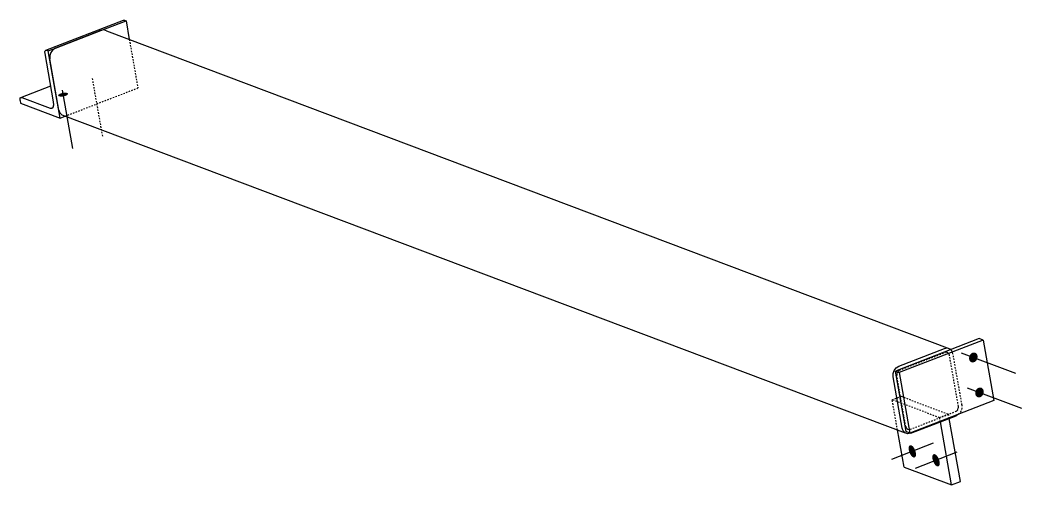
# Model space of a CAD drawing. Header units: millimetres. Extents: x 10 to 22808, y 3 to 649.
# Drawn here: x 10 to 1389, y 10 to 649 of the extents above; entities that cross this region are included whole.
import ezdxf

# ---------------------------------------------------------------- set-up
doc = ezdxf.new("R2010")
doc.units = ezdxf.units.MM
doc.linetypes.add('DXK_LINE_DOT2', pattern=[3.9198, 1.9599, -1.9599])
doc.layers.add('STÅL', color=7, linetype='Continuous')

msp = doc.modelspace()

# ---------------------------------------------------------------- hatches: boundary and pattern name
at = {"layer": 'STÅL', "linetype": 'Continuous'}
for points in [[(69.3, 544.1), (67.8, 543.8), (66.4, 543.8), (65.2, 543.8), (64, 543.9), (63.1, 544.2), (62.4, 544.5), (62.1, 545), (62, 545.4), (62.2, 546), (62.7, 546.5), (63.5, 547.1), (64.5, 547.6), (65.7, 548.1), (67, 548.5), (68.5, 548.8), (69.9, 549), (71.3, 549.1), (72.6, 549), (73.7, 548.9), (74.6, 548.6), (75.3, 548.3), (75.7, 547.9), (75.8, 547.4), (75.6, 546.8), (75, 546.3), (74.3, 545.7), (73.3, 545.2), (72, 544.7), (70.7, 544.4)], [(1316.5, 186.9), (1317.1, 188.2), (1317.9, 189.4), (1318.9, 190.4), (1320.1, 191.1), (1321.3, 191.6), (1322.5, 191.7), (1323.7, 191.6), (1324.8, 191.2), (1325.8, 190.5), (1326.6, 189.6), (1327.2, 188.4), (1327.6, 187.1), (1327.7, 185.7), (1327.5, 184.3), (1327.1, 182.9), (1326.5, 181.6), (1325.7, 180.4), (1324.7, 179.4), (1323.5, 178.7), (1322.3, 178.2), (1321.1, 178), (1319.9, 178.2), (1318.8, 178.6), (1317.8, 179.3), (1317, 180.2), (1316.4, 181.4), (1316, 182.7), (1315.9, 184.1), (1316.1, 185.5)], [(1324.9, 138.8), (1325.6, 140.1), (1326.4, 141.3), (1327.4, 142.2), (1328.5, 143), (1329.7, 143.4), (1331, 143.6), (1332.2, 143.5), (1333.3, 143.1), (1334.3, 142.4), (1335.1, 141.4), (1335.7, 140.3), (1336, 139), (1336.1, 137.6), (1336, 136.2), (1335.6, 134.8), (1335, 133.4), (1334.1, 132.3), (1333.1, 131.3), (1332, 130.6), (1330.8, 130.1), (1329.6, 129.9), (1328.4, 130), (1327.3, 130.5), (1326.3, 131.2), (1325.5, 132.1), (1324.9, 133.2), (1324.5, 134.5), (1324.4, 135.9), (1324.5, 137.4)], [(1241.7, 57.3), (1242.3, 55.6), (1242.7, 53.8), (1242.9, 52.1), (1242.9, 50.6), (1242.6, 49.3), (1242.1, 48.3), (1241.4, 47.6), (1240.6, 47.3), (1239.7, 47.3), (1238.6, 47.8), (1237.6, 48.5), (1236.5, 49.6), (1235.5, 51), (1234.6, 52.6), (1233.9, 54.3), (1233.3, 56.1), (1232.9, 57.8), (1232.7, 59.5), (1232.7, 61), (1233, 62.3), (1233.5, 63.3), (1234.2, 64), (1235, 64.3), (1235.9, 64.3), (1237, 63.8), (1238, 63.1), (1239.1, 62), (1240.1, 60.6), (1241, 59)], [(1274.4, 45), (1275, 43.3), (1275.4, 41.5), (1275.5, 39.8), (1275.5, 38.3), (1275.2, 37), (1274.7, 36), (1274.1, 35.3), (1273.3, 35), (1272.3, 35.1), (1271.3, 35.5), (1270.2, 36.2), (1269.2, 37.3), (1268.2, 38.7), (1267.3, 40.3), (1266.5, 42), (1265.9, 43.8), (1265.5, 45.5), (1265.3, 47.2), (1265.4, 48.7), (1265.6, 50), (1266.1, 51), (1266.8, 51.7), (1267.6, 52), (1268.6, 52), (1269.6, 51.5), (1270.7, 50.8), (1271.7, 49.7), (1272.7, 48.3), (1273.6, 46.7)]]:
    msp.add_hatch(color=96, dxfattribs=at).paths.add_polyline_path(points)

# ---------------------------------------------------------------- linework, layer by layer
at = {"layer": 'STÅL', "color": 2, "linetype": 'Continuous'}
for p, q in [((45.1, 607.6), (152.1, 649)), ((152.1, 649), (153.3, 649)), ((153.3, 649), (155.5, 648.1)), ((120.9, 634.8), (58.3, 610.5)), ((58.3, 610.5), (120.9, 634.8)), ((120.9, 634.8), (155.5, 648.1)), ((124.8, 635.4), (120.9, 634.8)), ((128.4, 634.2), (124.8, 635.4)), ((155.5, 648.1), (160, 622.3)), ((128.4, 634.2), (1289.5, 196.8)), ((44.2, 606.8), (45.1, 607.6)), ((45.1, 607.6), (46.3, 607.5)), ((48.4, 606.7), (46.3, 607.5)), ((48.4, 606.7), (58.3, 610.5)), ((54.7, 608.2), (51.9, 604.6)), ((58.3, 610.5), (54.7, 608.2)), ((43.9, 605.2), (44.2, 606.8)), ((44, 603.2), (43.9, 605.2)), ((55.7, 536.6), (44, 603.2)), ((64.8, 514.2), (48.4, 606.7)), ((51.9, 604.6), (50.4, 600.1)), ((50.4, 600.1), (50.4, 595.6)), ((62.8, 525.3), (50.4, 595.6)), ((10.8, 542.7), (51.8, 558.6)), ((9.6, 540.4), (10, 541.9)), ((9.7, 538.3), (9.6, 540.4)), ((9.7, 538.3), (10.4, 534.6)), ((10, 541.9), (10.8, 542.7)), ((10.8, 542.7), (12, 542.7)), ((12, 542.7), (51.2, 527.9)), ((10.4, 534.6), (64.8, 514.2)), ((51.2, 527.9), (53.5, 527.8)), ((53.5, 527.8), (55.2, 529.4)), ((55.2, 529.4), (56, 532.5)), ((56, 532.5), (55.7, 536.6)), ((62.8, 525.3), (64.3, 521.3)), ((64.3, 521.3), (67.1, 518.5)), ((64.8, 514.2), (71.6, 516.8)), ((67.1, 518.5), (1228.2, 81.1)), ((1329.7, 210.9), (1214.5, 166.3)), ((1335.2, 208.8), (1219.9, 164.2)), ((1335.2, 208.8), (1329.7, 210.9)), ((1335.2, 208.8), (1349.8, 125.6)), ((1219.4, 173.1), (1282, 197.4)), ((1282, 197.4), (1285.9, 198)), ((1285.9, 198), (1289.5, 196.8)), ((1290.6, 195.7), (1289.5, 196.8)), ((1211.5, 162.7), (1213, 167.2)), ((1213, 167.2), (1215.8, 170.8)), ((1229.2, 83), (1214.5, 166.3)), ((1214.5, 166.3), (1219.9, 164.2)), ((1215.8, 170.8), (1219.4, 173.1)), ((1211.5, 158.2), (1211.5, 162.7)), ((1223.9, 87.9), (1211.5, 158.2)), ((1219.9, 164.2), (1234.6, 80.9)), ((1349.8, 125.6), (1234.6, 80.9)), ((1235.7, 80.6), (1298.3, 104.8)), ((1304, 14.4), (1288.7, 101.1)), ((1301.5, 106.8), (1298.3, 104.8)), ((1226.4, 34.2), (1217.4, 85.2)), ((1225.4, 83.9), (1223.9, 87.9)), ((1228.2, 81.1), (1225.4, 83.9)), ((1234.6, 80.9), (1229.2, 83)), ((1291.6, 9.6), (1276.4, 96.3)), ((1231.8, 80), (1228.2, 81.1)), ((1235.7, 80.6), (1231.8, 80)), ((1226.4, 34.2), (1291.6, 9.6)), ((1291.6, 9.6), (1304, 14.4))]:
    msp.add_line(p, q, dxfattribs=at)
at = {"layer": 'STÅL', "color": 7, "linetype": 'DXK_LINE_DOT2'}
for p, q in [((120.9, 634.8), (120.9, 634.8)), ((160, 622.3), (171.8, 555.6)), ((58.3, 610.5), (58.3, 610.5)), ((71.6, 516.8), (171.8, 555.6)), ((1292.3, 194), (1290.6, 195.7)), ((1293.8, 190.1), (1292.3, 194)), ((1220.4, 167.6), (1283, 191.8)), ((1284.9, 192.1), (1283, 191.8)), ((1286.7, 191.5), (1284.9, 192.1)), ((1288.1, 190.1), (1286.7, 191.5)), ((1288.9, 188.2), (1288.1, 190.1)), ((1301.3, 117.8), (1288.9, 188.2)), ((1306.2, 119.7), (1293.8, 190.1)), ((1218.6, 166.4), (1217.2, 164.6)), ((1220.4, 167.6), (1218.6, 166.4)), ((1217.2, 164.6), (1216.4, 162.4)), ((1216.4, 162.4), (1216.4, 160.1)), ((1228.8, 89.8), (1216.4, 160.1)), ((1210.1, 126.7), (1222.4, 131.5)), ((1217.4, 85.2), (1210.1, 126.7)), ((1275.3, 102.1), (1210.1, 126.7)), ((1222.4, 131.5), (1287.7, 106.9)), ((1234.8, 86.1), (1297.3, 110.4)), ((1297.3, 110.4), (1299.1, 111.5)), ((1299.1, 111.5), (1300.5, 113.3)), ((1300.5, 113.3), (1301.3, 115.6)), ((1301.3, 115.6), (1301.3, 117.8)), ((1304.7, 110.8), (1301.9, 107.1)), ((1306.2, 115.2), (1304.7, 110.8)), ((1306.2, 119.7), (1306.2, 115.2)), ((1287.7, 106.9), (1275.3, 102.1)), ((1276.4, 96.3), (1275.3, 102.1)), ((1288.7, 101.1), (1287.7, 106.9)), ((1301.9, 107.1), (1301.5, 106.8)), ((1228.8, 89.8), (1229.6, 87.8)), ((1229.6, 87.8), (1231, 86.4)), ((1231, 86.4), (1232.8, 85.8)), ((1232.8, 85.8), (1233.7, 86)), ((1233.7, 86), (1234.8, 86.1))]:
    msp.add_line(p, q, dxfattribs=at)
at = {"layer": 'STÅL', "color": 96, "linetype": 'DXK_LINE_DOT2'}
msp.add_line((108.9, 568.5), (123.1, 488.3), dxfattribs=at)
at = {"layer": 'STÅL', "color": 96, "linetype": 'Continuous'}
for p, q in [((67.8, 552.5), (81.9, 472.4)), ((1380.3, 162.9), (1305.5, 191)), ((1388.7, 114.7), (1314, 142.9)), ((1266.6, 67), (1209, 44.6)), ((1299.2, 54.7), (1241.6, 32.4))]:
    msp.add_line(p, q, dxfattribs=at)

doc.saveas('drawing.dxf')
